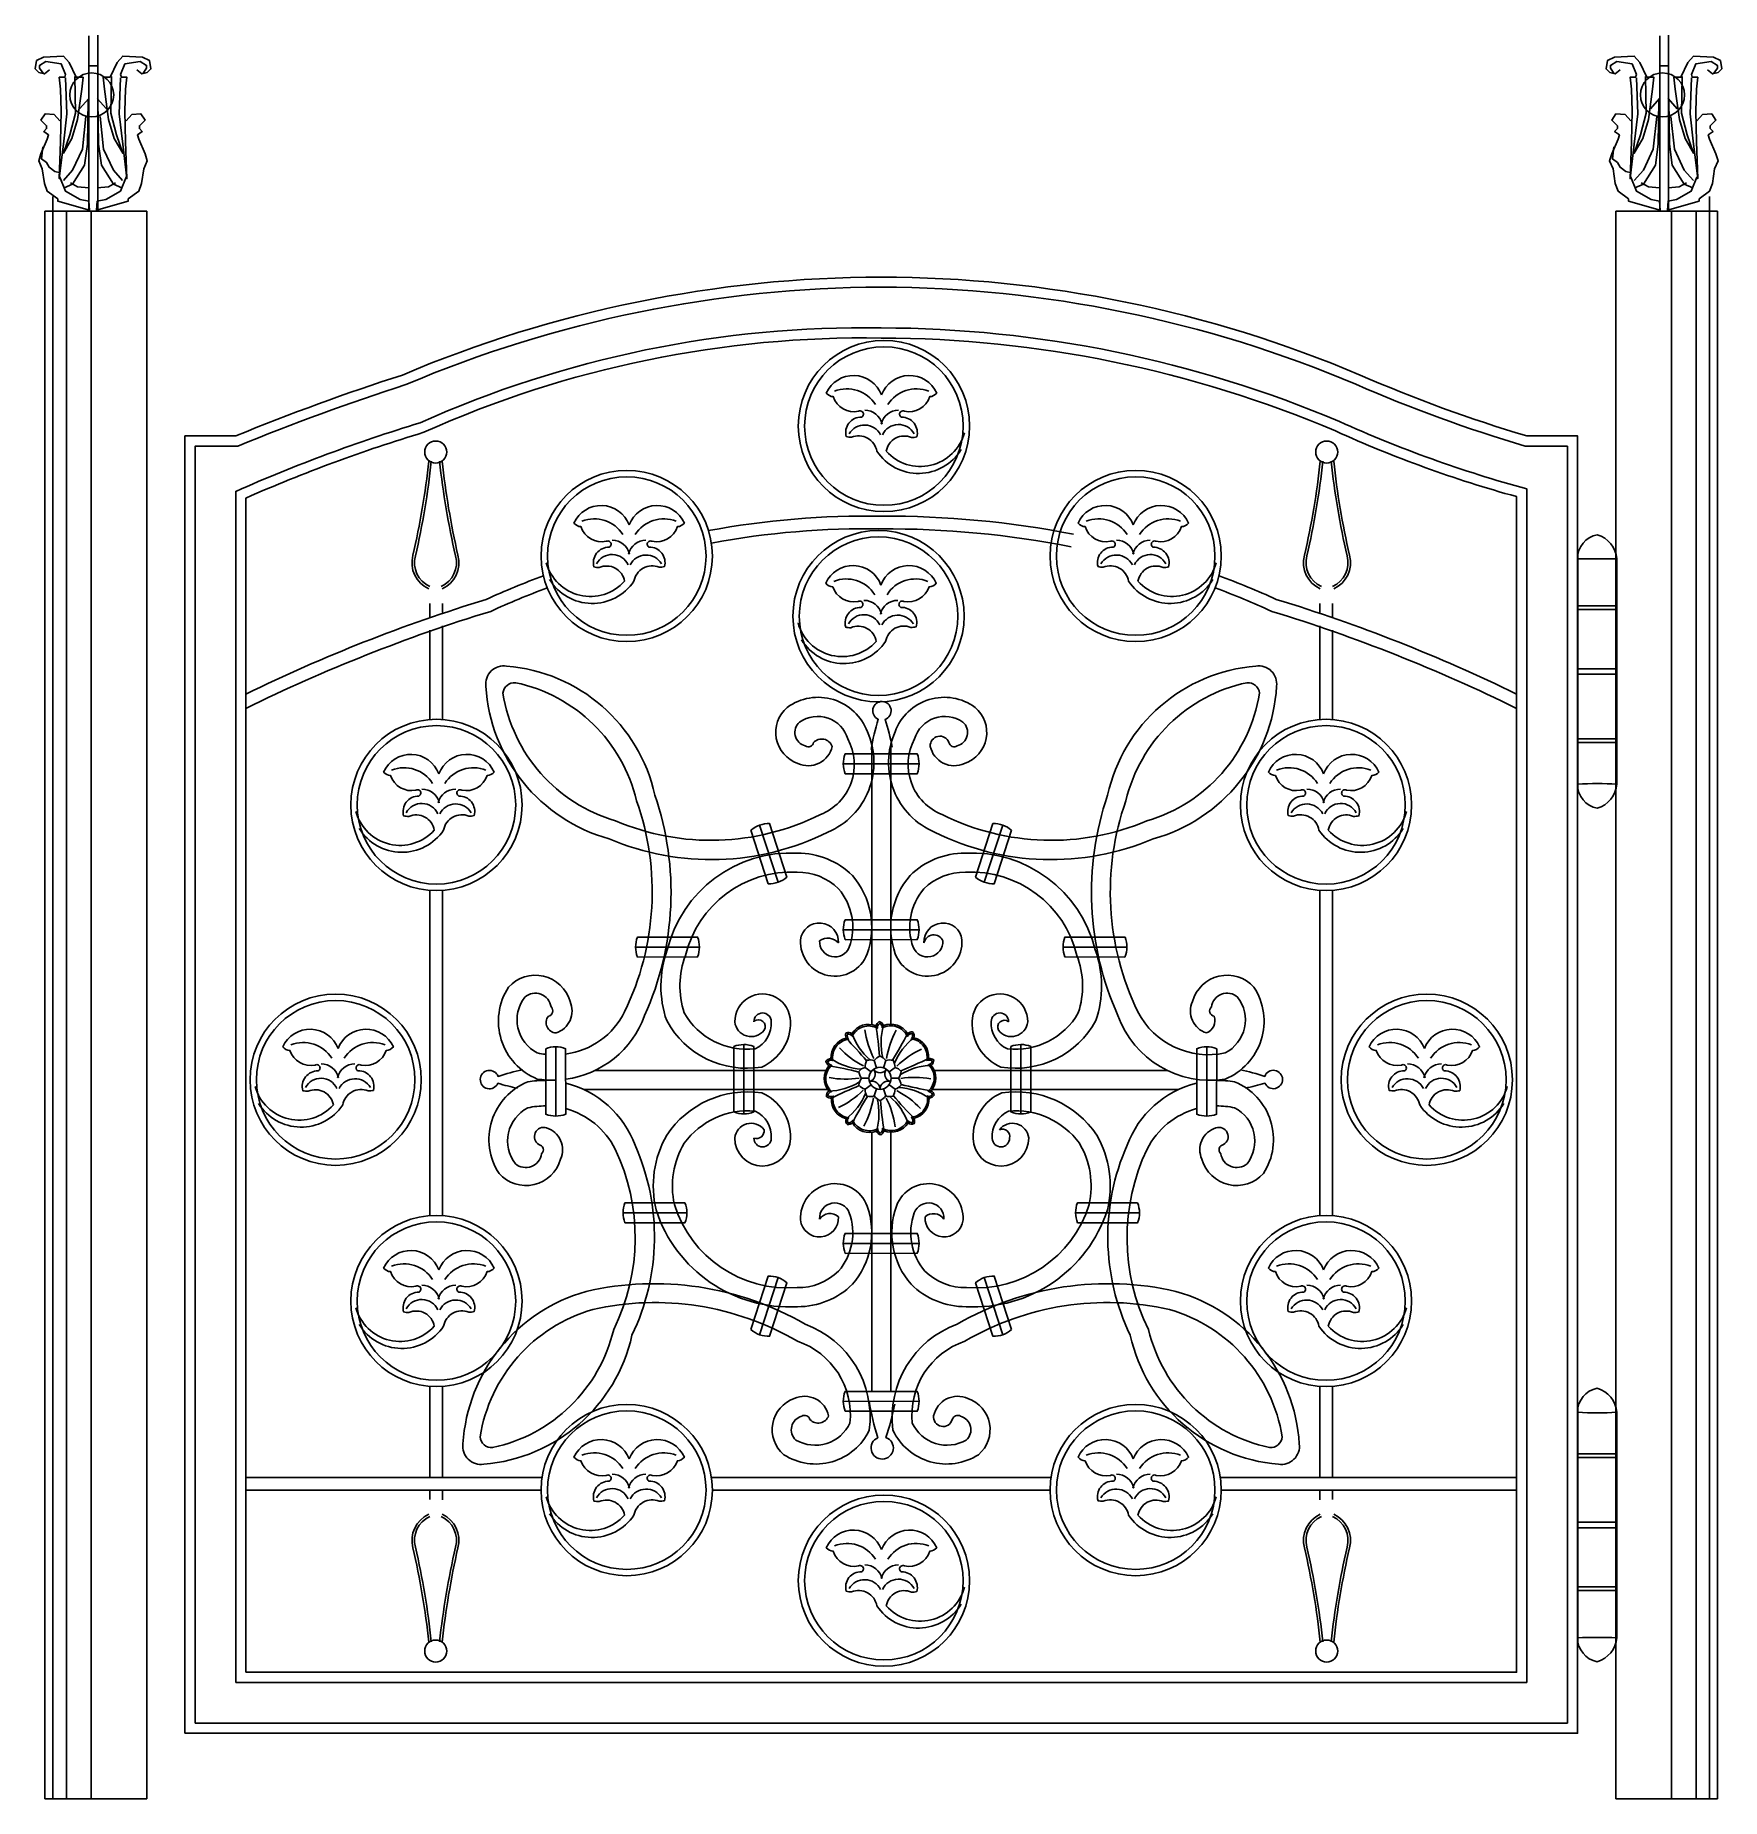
# Model space of a CAD drawing. Header units: metres. Extents: x 45424 to 48075, y 14579 to 17352.
import ezdxf

# ---------------------------------------------------------------- set-up
doc = ezdxf.new("R2010")
doc.units = ezdxf.units.M
for name, color, linetype in [('3', 3, 'Continuous'), ('4', 4, 'Continuous'), ('7', 7, 'Continuous'), ('BH', 3, 'Continuous')]:
    doc.layers.add(name, color=color, linetype=linetype)

msp = doc.modelspace()

# ---------------------------------------------------------------- hatches: boundary and pattern name
at = {"layer": '3'}
h = msp.add_hatch(dxfattribs=at)
h.set_pattern_fill('DOTS', scale=200)
h.paths.add_polyline_path([(46179.52, 15696.34, -0.05), (46198.08, 15706.22, -0.05), (46226.31, 15707.91), (46226.31, 15708.96, -0.02), (46212.99, 15710.4, -0.07), (46188.51, 15724.63, 0.03), (46151.31, 15714.45, 5.21), (46150.98, 15703.75, 0.02)])
h = msp.add_hatch(dxfattribs=at)
h.set_pattern_fill('DOTS', scale=200)
h.paths.add_polyline_path([(47327.97, 15696.34, 0.05), (47309.4, 15706.22, 0.05), (47281.18, 15707.91), (47281.18, 15708.96, 0.02), (47294.49, 15710.4, 0.07), (47318.98, 15724.63, -0.03), (47356.17, 15714.45, -5.21), (47356.51, 15703.75, -0.02)])
h = msp.add_hatch(dxfattribs=at)
h.set_pattern_fill('DOTS', scale=200)
h.paths.add_polyline_path([(47356.74, 15714.6, 0.03), (47319.29, 15724.82, -0.07), (47294.57, 15710.4, -0.02), (47281.25, 15708.96), (47281.25, 15707.91, -0.05), (47309.48, 15706.22, -0.05), (47328.01, 15696.37, 0.02), (47357.08, 15703.89, 5.21)])

# ---------------------------------------------------------------- linework, layer by layer
for p, q in [((45507.97, 17350.9), (45507.97, 17074.95)), ((45521.71, 17351.8), (45521.71, 17074.95)), ((47977.97, 17350.9), (47977.97, 17074.95)), ((47991.71, 17351.8), (47991.71, 17074.95)), ((45507.97, 17303.48), (45521.71, 17303.48)), ((47977.97, 17303.48), (47991.71, 17303.48)), ((45451.45, 14578.66), (45451.45, 17098)), ((48056.11, 14578.66), (48056.11, 17098)), ((45472.51, 14578.66), (45472.51, 17074.95)), ((45511.32, 14578.66), (45511.32, 17074.95)), ((47996.24, 14578.66), (47996.24, 17074.95)), ((48035.05, 14578.66), (48035.05, 17074.95)), ((46044.02, 16458.07), (46044.02, 16437.21)), ((46064.02, 16458.46), (46064.02, 16443.95)), ((47443.54, 16458.46), (47443.54, 16443.95)), ((47463.54, 16458.07), (47463.54, 16437.21)), ((47910.43, 16454.45), (47848.87, 16454.45)), ((47910.43, 16448.69), (47848.87, 16448.69)), ((46064.02, 16422.87), (46064.02, 16275.77)), ((47443.54, 16422.87), (47443.54, 16275.77)), ((46044.02, 16416.06), (46044.02, 16275.71)), ((47463.54, 16416.06), (47463.54, 16275.71)), ((47910.43, 16355.65), (47848.87, 16355.65)), ((47910.43, 16347.01), (47848.87, 16347.01)), ((46738.78, 16236.54), (46738.78, 15795.95)), ((46768.78, 16236.54), (46768.78, 15796.65)), ((47910.43, 16245.33), (47848.87, 16245.33)), ((47910.43, 16239.57), (47848.87, 16239.57)), ((46044.02, 16007.24), (46044.02, 15495.55)), ((46064.02, 16007.18), (46064.02, 15495.61)), ((47443.54, 16007.18), (47443.54, 15495.61)), ((47463.54, 16007.24), (47463.54, 15495.55)), ((46303.31, 15723.89), (46666.96, 15723.89)), ((46837.2, 15723.89), (47204.25, 15723.89)), ((46285.91, 15693.89), (46669.33, 15693.89)), ((46833.63, 15693.89), (47221.29, 15693.89)), ((46738.78, 15626.8), (46738.78, 15219.24)), ((46768.78, 15626.92), (46768.78, 15219.27)), ((46044.02, 15227.08), (46044.02, 15083.7)), ((46064.02, 15227.02), (46064.02, 15083.7)), ((47443.54, 15227.02), (47443.54, 15083.7)), ((47463.54, 15227.08), (47463.54, 15083.7)), ((47910.43, 15120.9), (47848.87, 15120.9)), ((47910.43, 15115.14), (47848.87, 15115.14)), ((45754.78, 15083.7), (46220.47, 15083.7)), ((45754.78, 15063.7), (46219.02, 15063.7)), ((46044.02, 15049.21), (46044.02, 15063.7)), ((46064.02, 15048.82), (46064.02, 15063.7)), ((46486.86, 15083.7), (47020.7, 15083.7)), ((46488.3, 15063.7), (47019.26, 15063.7)), ((47752.78, 15083.7), (47287.09, 15083.7)), ((47752.78, 15063.7), (47288.54, 15063.7)), ((47443.54, 15048.82), (47443.54, 15063.7)), ((47463.54, 15049.21), (47463.54, 15063.7)), ((47910.43, 15013.46), (47848.87, 15013.46)), ((47910.43, 15004.82), (47848.87, 15004.82)), ((47910.43, 14911.78), (47848.87, 14911.78)), ((47910.43, 14906.02), (47848.87, 14906.02))]:
    msp.add_line(p, q, dxfattribs=at)
for points in [[(45445.82, 17297.7), (45438.07, 17291.06), (45429.21, 17293.27), (45423.58, 17298.81), (45425.52, 17312.08), (45436.59, 17317.55), (45467.82, 17318.97), (45476.68, 17309.02), (45487.76, 17285.78), (45498.83, 17285.78), (45496.62, 17266.98), (45489.97, 17219.4), (45481.11, 17189.53), (45467.82, 17166.3), (45477.79, 17195.07), (45486.65, 17229.36), (45485.54, 17286.89)], [(45435.85, 17292.17), (45430.32, 17299.91), (45430.32, 17304.33), (45440.19, 17310.35), (45464.5, 17306.8), (45471.14, 17290.21), (45470.04, 17285.78), (45461.18, 17285.78), (45463.39, 17266.98), (45464.5, 17232.68), (45463.39, 17184), (45461.18, 17126.47), (45467.82, 17180.68), (45473.36, 17228.25), (45471.14, 17284.68)], [(45583.13, 17297.7), (45590.88, 17291.06), (45599.74, 17293.27), (45605.37, 17298.81), (45603.43, 17312.08), (45592.36, 17317.55), (45561.13, 17318.97), (45552.27, 17309.02), (45541.19, 17285.78), (45530.12, 17285.78), (45532.33, 17266.98), (45538.98, 17219.4), (45547.84, 17189.53), (45561.13, 17166.3), (45551.16, 17195.07), (45542.3, 17229.36), (45543.41, 17286.89)], [(45593.1, 17292.17), (45598.63, 17299.91), (45598.63, 17304.33), (45588.76, 17310.35), (45564.45, 17306.8), (45557.81, 17290.21), (45558.91, 17285.78), (45567.77, 17285.78), (45565.56, 17266.98), (45564.45, 17232.68), (45565.56, 17184), (45567.77, 17126.47), (45561.13, 17180.68), (45555.59, 17228.25), (45557.81, 17284.68)], [(47915.82, 17297.7), (47908.07, 17291.06), (47899.21, 17293.27), (47893.58, 17298.81), (47895.52, 17312.08), (47906.59, 17317.55), (47937.82, 17318.97), (47946.68, 17309.02), (47957.76, 17285.78), (47968.83, 17285.78), (47966.62, 17266.98), (47959.97, 17219.4), (47951.11, 17189.53), (47937.82, 17166.3), (47947.79, 17195.07), (47956.65, 17229.36), (47955.54, 17286.89)], [(47905.85, 17292.17), (47900.32, 17299.91), (47900.32, 17304.33), (47910.19, 17310.35), (47934.5, 17306.8), (47941.14, 17290.21), (47940.04, 17285.78), (47931.18, 17285.78), (47933.39, 17266.98), (47934.5, 17232.68), (47933.39, 17184), (47931.18, 17126.47), (47937.82, 17180.68), (47943.36, 17228.25), (47941.14, 17284.68)], [(48053.13, 17297.7), (48060.88, 17291.06), (48069.74, 17293.27), (48075.37, 17298.81), (48073.43, 17312.08), (48062.36, 17317.55), (48031.13, 17318.97), (48022.27, 17309.02), (48011.19, 17285.78), (48000.12, 17285.78), (48002.33, 17266.98), (48008.98, 17219.4), (48017.84, 17189.53), (48031.13, 17166.3), (48021.16, 17195.07), (48012.3, 17229.36), (48013.41, 17286.89)], [(48063.1, 17292.17), (48068.63, 17299.91), (48068.63, 17304.33), (48058.76, 17310.35), (48034.45, 17306.8), (48027.81, 17290.21), (48028.91, 17285.78), (48037.77, 17285.78), (48035.56, 17266.98), (48034.45, 17232.68), (48035.56, 17184), (48037.77, 17126.47), (48031.13, 17180.68), (48025.59, 17228.25), (48027.81, 17284.68)], [(45506.58, 17249.27), (45505.48, 17180.68), (45501.05, 17147.49), (45482.22, 17117.62), (45468.93, 17112.09)], [(45507.69, 17252.59), (45493.29, 17236)], [(45520.98, 17252.59), (45535.38, 17236)], [(45522.09, 17249.27), (45523.19, 17180.68), (45527.62, 17147.49), (45546.45, 17117.62), (45559.74, 17112.09)], [(47976.58, 17249.27), (47975.48, 17180.68), (47971.05, 17147.49), (47952.22, 17117.62), (47938.93, 17112.09)], [(47977.69, 17252.59), (47963.29, 17236)], [(47990.98, 17252.59), (48005.38, 17236)], [(47992.09, 17249.27), (47993.19, 17180.68), (47997.62, 17147.49), (48016.45, 17117.62), (48029.74, 17112.09)], [(45462.29, 17217.19), (45453.43, 17227.15), (45439.03, 17228.25), (45432.38, 17218.3), (45441.24, 17209.45), (45441.24, 17205.02), (45436.81, 17200.6), (45444.57, 17195.07), (45442.35, 17188.43), (45432.38, 17165.2), (45429.06, 17154.13), (45434.6, 17141.96), (45437.92, 17118.73), (45442.35, 17106.56), (45458.96, 17094.39), (45458.96, 17091.07), (45508.8, 17076.69), (45507.69, 17091.07), (45494.4, 17093.28), (45471.14, 17106.56), (45462.29, 17128.69)], [(45503.26, 17223.83), (45497.72, 17172.94), (45482.22, 17139.75), (45467.82, 17123.16)], [(45566.38, 17217.19), (45575.24, 17227.15), (45589.64, 17228.25), (45596.29, 17218.3), (45587.43, 17209.45), (45587.43, 17205.02), (45591.86, 17200.6), (45584.1, 17195.07), (45586.32, 17188.43), (45596.29, 17165.2), (45599.61, 17154.13), (45594.07, 17141.96), (45590.75, 17118.73), (45586.32, 17106.56), (45569.71, 17094.39), (45569.71, 17091.07), (45519.87, 17076.69), (45520.98, 17091.07), (45534.27, 17093.28), (45557.52, 17106.56), (45566.38, 17128.69)], [(45525.41, 17223.83), (45530.95, 17172.94), (45546.45, 17139.75), (45560.85, 17123.16)], [(47932.29, 17217.19), (47923.43, 17227.15), (47909.03, 17228.25), (47902.38, 17218.3), (47911.24, 17209.45), (47911.24, 17205.02), (47906.81, 17200.6), (47914.57, 17195.07), (47912.35, 17188.43), (47902.38, 17165.2), (47899.06, 17154.13), (47904.6, 17141.96), (47907.92, 17118.73), (47912.35, 17106.56), (47928.96, 17094.39), (47928.96, 17091.07), (47978.8, 17076.69), (47977.69, 17091.07), (47964.4, 17093.28), (47941.14, 17106.56), (47932.29, 17128.69)], [(47973.26, 17223.83), (47967.72, 17172.94), (47952.22, 17139.75), (47937.82, 17123.16)], [(48036.38, 17217.19), (48045.24, 17227.15), (48059.64, 17228.25), (48066.29, 17218.3), (48057.43, 17209.45), (48057.43, 17205.02), (48061.86, 17200.6), (48054.1, 17195.07), (48056.32, 17188.43), (48066.29, 17165.2), (48069.61, 17154.13), (48064.07, 17141.96), (48060.75, 17118.73), (48056.32, 17106.56), (48039.71, 17094.39), (48039.71, 17091.07), (47989.87, 17076.69), (47990.98, 17091.07), (48004.27, 17093.28), (48027.52, 17106.56), (48036.38, 17128.69)], [(47995.41, 17223.83), (48000.95, 17172.94), (48016.45, 17139.75), (48030.85, 17123.16)], [(45435.71, 17176.26), (45433.49, 17157.45), (45441.24, 17151.92), (45445.67, 17144.18), (45454.53, 17137.54), (45463.39, 17135.32)], [(47905.71, 17176.26), (47903.49, 17157.45), (47911.24, 17151.92), (47915.67, 17144.18), (47924.53, 17137.54), (47933.39, 17135.32)], [(45478.9, 17119.84), (45489.97, 17113.2), (45507.69, 17112.09)], [(45549.77, 17119.84), (45538.7, 17113.2), (45520.98, 17112.09)], [(47948.9, 17119.84), (47959.97, 17113.2), (47977.69, 17112.09)], [(48019.77, 17119.84), (48008.7, 17113.2), (47990.98, 17112.09)]]:
    msp.add_lwpolyline(points, dxfattribs=at)
for points in [[(45674.78, 14697.64), (45674.78, 16705.64), (45742.03, 16705.64, -0.02), (46006.46, 16802.51, -0.1), (46753.78, 16955.64, -0.1), (47500.24, 16802.89, 0.03), (47766.51, 16705.64), (47832.78, 16705.64), (47832.78, 14697.64)], [(45738.78, 14761.64), (45738.78, 16634.56, -0.03), (46028.83, 16742.44, -0.11), (46753.78, 16891.64, -0.1), (47474.46, 16744.31, 0.04), (47768.78, 16638.46), (47768.78, 14761.64)], [(46833.69, 15739.03, 0.24), (46825.35, 15739.67, 0.43), (46801.27, 15773.63, 0.34), (46801.94, 15781.9, 0.24), (46794.82, 15777.51, 0.43), (46755.38, 15790.83, 0.34), (46751.06, 15797.92, 0.24), (46747.88, 15790.18, 0.43), (46708.14, 15777.78, 0.34), (46700.48, 15780.98, 0.24), (46702.46, 15772.84, 0.43), (46677.6, 15739.45, 0.34), (46669.52, 15737.53, 0.24), (46675.9, 15732.11, 0.43), (46675.42, 15690.49, 0.34), (46670.01, 15684.19, 0.24), (46678.35, 15683.56, 0.43), (46702.43, 15649.6, 0.34), (46701.75, 15641.32, 0.24), (46708.88, 15645.71, 0.43), (46748.32, 15632.39, 0.34), (46752.64, 15625.3, 0.24), (46755.82, 15633.04, 0.43), (46795.56, 15645.45, 0.34), (46803.22, 15642.25, 0.24), (46801.24, 15650.38, 0.43), (46826.1, 15683.77, 0.34), (46834.18, 15685.69, 0.24), (46827.8, 15691.11, 0.43), (46828.28, 15732.73, 0.34)]]:
    msp.add_lwpolyline(points, format="xyb", close=True, dxfattribs=at)
for points in [[(46746.83, 16697.63, 0.48), (46707.08, 16719.67, -0.07), (46698.76, 16720.6, -0.51), (46722.79, 16751.19, 1.05), (46718.17, 16760.43, -0.38), (46678.42, 16783.51, -0.21), (46667.33, 16789.06, -0.67), (46754.22, 16786.28)], [(46761.62, 16697.63, -0.49), (46801.37, 16719.19, 0.07), (46809.69, 16720.12, 0.5), (46785.65, 16751.19, -1.05), (46790.27, 16760.43, 0.38), (46830.02, 16783.51, 0.21), (46841.12, 16789.06, 0.67), (46754.22, 16786.28)], [(46042.35, 16481.27, -0.37), (46017.48, 16534.01, 0.03), (46042.35, 16682.3, 0.11)], [(46043.99, 16484.92, -0.37), (46021.35, 16533.02, 0.03), (46046.33, 16681.92, 0.03)], [(46061.74, 16484.92, 0.37), (46084.38, 16533.02, -0.03), (46059.4, 16681.92, -0.03)], [(46063.38, 16481.27, 0.37), (46088.25, 16534.01, -0.03), (46063.38, 16682.3, -0.11)], [(47444.18, 16481.27, -0.37), (47419.31, 16534.01, 0.03), (47444.18, 16682.3, 0.11)], [(47445.82, 16484.92, -0.37), (47423.18, 16533.02, 0.03), (47448.16, 16681.92, 0.03)], [(47463.57, 16484.92, 0.37), (47486.21, 16533.02, -0.03), (47461.23, 16681.92, -0.03)], [(47465.21, 16481.27, 0.37), (47490.08, 16534.01, -0.03), (47465.21, 16682.3, -0.11)], [(46350.05, 16493.19, 0.49), (46310.3, 16514.76, -0.07), (46301.98, 16515.68, -0.5), (46326.02, 16546.75, 1.05), (46321.4, 16555.99, -0.38), (46281.65, 16579.08, -0.21), (46270.55, 16584.62, -0.67), (46357.45, 16581.85)], [(46364.84, 16493.19, -0.48), (46404.59, 16515.23, 0.07), (46412.91, 16516.16, 0.51), (46388.88, 16546.75, -1.05), (46393.5, 16555.99, 0.38), (46433.25, 16579.08, 0.21), (46444.34, 16584.62, 0.67), (46357.45, 16581.85)], [(47142.71, 16493.19, 0.48), (47102.97, 16515.23, -0.07), (47094.65, 16516.16, -0.51), (47118.68, 16546.75, 1.05), (47114.06, 16555.99, -0.38), (47074.31, 16579.08, -0.21), (47063.22, 16584.62, -0.67), (47150.11, 16581.85)], [(47157.51, 16493.19, -0.49), (47197.26, 16514.76, 0.07), (47205.57, 16515.68, 0.5), (47181.54, 16546.75, -1.05), (47186.16, 16555.99, 0.38), (47225.91, 16579.08, 0.21), (47237, 16584.62, 0.67), (47150.11, 16581.85)], [(47056.22, 16567.04, 0.05), (46753.78, 16595.63, 0.05), (46482.22, 16572.87, 0.05)], [(47052.59, 16547.37, 0.05), (46753.78, 16575.63, 0.05), (46486.73, 16553.36, 0.05)], [(46222.65, 16501.81, 0.02), (46132.62, 16464.65, 0.04), (45754.78, 16315.66)], [(46745.94, 16398.63, 0.49), (46706.19, 16420.2, -0.07), (46697.87, 16421.12, -0.5), (46721.91, 16452.19, 1.05), (46717.28, 16461.43, -0.38), (46677.53, 16484.52, -0.21), (46666.44, 16490.06, -0.67), (46753.34, 16487.29)], [(46760.73, 16398.63, -0.48), (46800.48, 16420.67, 0.07), (46808.8, 16421.6, 0.51), (46784.77, 16452.19, -1.05), (46789.39, 16461.43, 0.38), (46829.14, 16484.52, 0.21), (46840.23, 16490.06, 0.67), (46753.34, 16487.29)], [(47284.91, 16501.81, -0.02), (47374.94, 16464.65, -0.04), (47752.78, 16315.66)], [(46228.7, 16482.72, 0.02), (46139.66, 16445.88, 0.04), (45754.78, 16293.34)], [(47278.85, 16482.72, -0.02), (47367.9, 16445.88, -0.04), (47752.78, 16293.34)], [(46676.68, 16233.56, -0.48), (46622.74, 16206.61, -0.58), (46606.07, 16294.85, -0.5), (46731.92, 16256.41, -0.42), (46669.97, 16098.76, -0.22), (46326.09, 16088.12, -0.32), (46132.09, 16328.01, -0.5), (46164.73, 16359.83, -0.33), (46397.87, 16156.79, -0.19), (46381.71, 15810.35, -0.28), (46257.59, 15710.11, -0.28)], [(46830.88, 16233.56, 0.48), (46884.82, 16206.61, 0.58), (46901.49, 16294.85, 0.5), (46775.63, 16256.41, 0.42), (46837.58, 16098.76, 0.22), (47181.46, 16088.12, 0.32), (47375.46, 16328.01, 0.5), (47342.83, 16359.83, 0.33), (47109.69, 16156.79, 0.19), (47125.85, 15810.35, 0.36), (47294.57, 15710.4, 0.47), (47339.87, 15854.9, 0.59), (47243.14, 15832.35, 0.45), (47265.14, 15782.91)], [(46257.55, 15749.69, 0.25), (46350.32, 15816.23, 0.2), (46369.11, 16148.04, 0.29), (46178.77, 16333.71, 0.41), (46158.93, 16317.02, 0.29), (46336.11, 16116.46, 0.22), (46658.05, 16126.34, 0.45), (46701.3, 16245.21, 0.51), (46625.34, 16271.85, 0.6), (46634.4, 16234.39, 0.53), (46647.31, 16239.66)], [(47277.24, 15809.26, -0.63), (47272.95, 15823.8, -0.59), (47314.15, 15839.41, -0.47), (47294.57, 15751.55, -0.34), (47157.24, 15816.23, -0.2), (47138.45, 16148.04, -0.29), (47328.79, 16333.71, -0.41), (47348.63, 16317.02, -0.29), (47171.45, 16116.46, -0.22), (46849.51, 16126.34, -0.45), (46806.26, 16245.21, -0.51), (46882.22, 16271.85, -0.6), (46873.16, 16234.39, -0.53), (46860.25, 16239.66)], [(46771.21, 16232.56, 0.03), (46759.78, 16275.97, 5.21), (46749.08, 16276.31, 0.03), (46737.77, 16228.62)], [(46050.81, 16101.81, 0.49), (46011.06, 16123.38, -0.07), (46002.74, 16124.3, -0.5), (46026.77, 16155.37, 1.05), (46022.15, 16164.61, -0.38), (45982.4, 16187.7, -0.21), (45971.31, 16193.24, -0.67), (46058.2, 16190.47)], [(46065.6, 16101.81, -0.48), (46105.35, 16123.85, 0.07), (46113.67, 16124.78, 0.51), (46089.63, 16155.37, -1.05), (46094.25, 16164.61, 0.38), (46134, 16187.7, 0.21), (46145.1, 16193.24, 0.67), (46058.2, 16190.47)], [(47441.96, 16101.81, 0.48), (47402.21, 16123.85, -0.07), (47393.89, 16124.78, -0.51), (47417.93, 16155.37, 1.05), (47413.3, 16164.61, -0.38), (47373.56, 16187.7, -0.21), (47362.46, 16193.24, -0.67), (47449.36, 16190.47)], [(47456.75, 16101.81, -0.49), (47496.5, 16123.38, 0.07), (47504.82, 16124.3, 0.5), (47480.79, 16155.37, -1.05), (47485.41, 16164.61, 0.38), (47525.16, 16187.7, 0.21), (47536.25, 16193.24, 0.67), (47449.36, 16190.47)], [(46686.56, 15924.4, 0.97), (46626.85, 15929.27, 0.86), (46731.65, 15907.36, 0.27), (46708.49, 16030.31, 0.2), (46621.98, 16065.62, 0.36), (46417.25, 15913.45, 0.17), (46416.4, 15802.21, 0.32), (46565.98, 15729.33, 0.31), (46610.88, 15801.1, 1), (46523.52, 15800.29, 0.68), (46569.59, 15787.24)], [(46821, 15924.4, -0.97), (46880.71, 15929.27, -0.86), (46775.91, 15907.36, -0.27), (46799.06, 16030.31, -0.2), (46885.58, 16065.62, -0.36), (47090.3, 15913.45, -0.17), (47091.16, 15802.21, -0.32), (46941.58, 15729.33, -0.31), (46896.68, 15801.1, -1), (46984.03, 15800.29, -0.68), (46937.97, 15787.24)], [(46656.81, 15927.75, 0.85), (46703.51, 15917.78, 0.27), (46686.62, 16009.75, 0.2), (46621.38, 16035.61, 0.36), (46446.01, 15904.75, 0.17), (46443.91, 15814.61, 0.3), (46555.36, 15757.88, 0.31), (46580.88, 15800.99, 0.99), (46553.52, 15800.56, 0.99)], [(46850.75, 15927.75, -0.85), (46804.04, 15917.78, -0.27), (46820.94, 16009.75, -0.2), (46886.17, 16035.61, -0.36), (47061.55, 15904.75, -0.17), (47063.65, 15814.61, -0.3), (46952.19, 15757.88, -0.31), (46926.68, 15800.99, -0.99), (46954.04, 15800.56, -0.99)], [(46241.95, 15708.74, -0.05), (46212.99, 15710.4, -0.47), (46167.69, 15854.9, -0.59), (46264.42, 15832.35, -0.45), (46242.42, 15782.91)], [(46230.32, 15809.26, 0.63), (46234.61, 15823.8, 0.59), (46193.41, 15839.41, 0.47), (46212.99, 15751.55, 0.03), (46226.26, 15749.29, 0.03)], [(45892.31, 15669.63, 0.49), (45852.56, 15691.19, -0.07), (45844.24, 15692.11, -0.5), (45868.27, 15723.19, 1.05), (45863.65, 15732.42, -0.38), (45823.9, 15755.51, -0.21), (45812.81, 15761.05, -0.67), (45899.7, 15758.28)], [(45907.1, 15669.63, -0.48), (45946.85, 15691.67, 0.07), (45955.17, 15692.59, 0.51), (45931.13, 15723.19, -1.05), (45935.76, 15732.42, 0.38), (45975.51, 15755.51, 0.21), (45986.6, 15761.05, 0.67), (45899.7, 15758.28)], [(47600.46, 15669.63, 0.48), (47560.71, 15691.67, -0.07), (47552.39, 15692.59, -0.51), (47576.42, 15723.19, 1.05), (47571.8, 15732.42, -0.38), (47532.05, 15755.51, -0.21), (47520.96, 15761.05, -0.67), (47607.85, 15758.28)], [(47615.25, 15669.63, -0.49), (47655, 15691.19, 0.07), (47663.32, 15692.11, 0.5), (47639.28, 15723.19, -1.05), (47643.91, 15732.42, 0.38), (47683.66, 15755.51, 0.21), (47694.75, 15761.05, 0.67), (47607.85, 15758.28)], [(46189.55, 15724.85, 0.03), (46151.31, 15714.45, 5.21), (46150.98, 15703.75, 0.02), (46181.65, 15695.87)], [(46737.69, 15721.9), (46728.25, 15728.76, 0.13), (46718.56, 15722.43, 0.13), (46722.68, 15711.61), (46734.35, 15711.61)], [(46746.44, 15728.26), (46742.84, 15739.36, 0.13), (46731.27, 15739.93, 0.13), (46728.25, 15728.76), (46737.69, 15721.9)], [(46757.26, 15728.26), (46760.86, 15739.36, 0.13), (46751.85, 15746.62, 0.13), (46742.84, 15739.36), (46746.44, 15728.26)], [(46766.01, 15721.9), (46775.45, 15728.76, 0.13), (46772.43, 15739.93, 0.13), (46760.86, 15739.36), (46757.26, 15728.26)], [(46769.35, 15711.61), (46781.02, 15711.61, 0.13), (46785.14, 15722.43, 0.13), (46775.45, 15728.76), (46766.01, 15721.9)], [(47318.51, 15724.99, -0.03), (47356.74, 15714.6, -5.21), (47357.08, 15703.89, -0.02), (47326.4, 15696.01)], [(46671.06, 15180.97, 0.48), (46617.11, 15207.92, 0.58), (46600.44, 15119.69, 0.45), (46735.02, 15158.13, 0.35), (46633.95, 15325.05, 0.19), (46290.07, 15376.45, 0.32), (46096.07, 15136.56, 0.5), (46128.7, 15104.75, 0.33), (46361.84, 15307.78, 0.22), (46366.8, 15606.27, 0.25), (46257.6, 15703.69, 0.25)], [(46226.31, 15707.91, 0.05), (46198.08, 15706.22, 0.47), (46152.78, 15561.72, 0.59), (46249.51, 15584.27, 0.45), (46227.51, 15633.71)], [(46734.35, 15711.61), (46722.68, 15711.61, 0.13), (46718.56, 15700.79, 0.13), (46728.25, 15694.46), (46737.69, 15701.32)], [(46737.69, 15701.32), (46728.25, 15694.46, 0.13), (46731.27, 15683.29, 0.13), (46742.84, 15683.87), (46746.44, 15694.96)], [(46757.26, 15694.96), (46760.86, 15683.87, 0.13), (46772.43, 15683.29, 0.13), (46775.45, 15694.46), (46766.01, 15701.32)], [(46766.01, 15701.32), (46775.45, 15694.46, 0.13), (46785.14, 15700.79, 0.13), (46781.02, 15711.61), (46769.35, 15711.61)], [(46836.15, 15180.97, -0.48), (46890.09, 15207.92, -0.58), (46906.76, 15119.69, -0.45), (46772.18, 15158.13, -0.35), (46873.26, 15325.05, -0.19), (47217.14, 15376.45, -0.32), (47411.14, 15136.56, -0.5), (47378.5, 15104.75, -0.33), (47145.36, 15307.78, -0.22), (47140.4, 15606.27, -0.25), (47249.6, 15703.69, -0.25)], [(47281.18, 15707.91, -0.05), (47309.4, 15706.22, -0.47), (47354.71, 15561.72, -0.59), (47257.98, 15584.27, -0.45), (47279.98, 15633.71)], [(46686.56, 15493.62, -0.97), (46626.85, 15488.75, -0.86), (46731.65, 15510.66, -0.27), (46708.49, 15387.71, -0.2), (46621.98, 15352.41, -0.34), (46399.72, 15504.58, -0.19), (46416.4, 15621.92, -0.29), (46565.98, 15688.69, -0.31), (46610.88, 15616.92, -1), (46523.52, 15617.74, -0.68), (46569.59, 15630.78)], [(46746.44, 15694.96), (46742.84, 15683.87, 0.13), (46751.85, 15676.6, 0.13), (46760.86, 15683.87), (46757.26, 15694.96)], [(46822.65, 15493.62, 0.97), (46882.36, 15488.75, 0.86), (46777.56, 15510.66, 0.27), (46800.71, 15387.71, 0.2), (46887.23, 15352.41, 0.34), (47109.48, 15504.58, 0.19), (47092.81, 15621.92, 0.29), (46943.23, 15688.69, 0.31), (46898.33, 15616.92, 1), (46985.68, 15617.74, 0.68), (46939.62, 15630.78)], [(46257.65, 15663.85, -0.21), (46335.41, 15600.39, -0.23), (46333.08, 15316.53, -0.29), (46142.74, 15130.86, -0.41), (46122.9, 15147.55, -0.29), (46300.08, 15348.11, -0.19), (46622.02, 15298.06, -0.35), (46704.62, 15169.32, -0.44), (46619.71, 15142.69, -0.6), (46628.77, 15180.15, -0.53), (46641.68, 15174.88)], [(46215.41, 15607.36, -0.63), (46219.7, 15592.82, -0.59), (46178.5, 15577.21, -0.47), (46198.08, 15665.07, -0.06), (46226.36, 15668.14, -0.06)], [(46656.81, 15490.28, -0.85), (46703.51, 15500.24, -0.27), (46686.62, 15408.28, -0.2), (46621.38, 15382.42, -0.35), (46428.48, 15513.27, -0.19), (46443.91, 15609.52, -0.26), (46555.36, 15660.15, -0.31), (46580.88, 15617.03, -0.99), (46553.52, 15617.46, -0.99)], [(46852.4, 15490.28, 0.85), (46805.69, 15500.24, 0.27), (46822.59, 15408.28, 0.2), (46887.82, 15382.42, 0.35), (47080.73, 15513.27, 0.19), (47065.3, 15609.52, 0.26), (46953.84, 15660.15, 0.31), (46928.33, 15617.03, 0.99), (46955.69, 15617.46, 0.99)], [(47249.55, 15663.85, 0.21), (47171.79, 15600.39, 0.23), (47174.12, 15316.53, 0.29), (47364.46, 15130.86, 0.41), (47384.3, 15147.55, 0.29), (47207.13, 15348.11, 0.19), (46885.18, 15298.06, 0.35), (46802.58, 15169.32, 0.44), (46887.49, 15142.69, 0.6), (46878.43, 15180.15, 0.53), (46865.52, 15174.88)], [(47292.07, 15607.36, 0.63), (47287.79, 15592.82, 0.59), (47328.98, 15577.21, 0.47), (47309.4, 15665.07, 0.06), (47281.13, 15668.14, 0.06)], [(46050.81, 15321.65, 0.49), (46011.06, 15343.21, -0.07), (46002.74, 15344.14, -0.5), (46026.77, 15375.21, 1.05), (46022.15, 15384.45, -0.38), (45982.4, 15407.53, -0.21), (45971.31, 15413.08, -0.67), (46058.2, 15410.31)], [(46065.6, 15321.65, -0.48), (46105.35, 15343.69, 0.07), (46113.67, 15344.62, 0.51), (46089.63, 15375.21, -1.05), (46094.25, 15384.45, 0.38), (46134, 15407.53, 0.21), (46145.1, 15413.08, 0.67), (46058.2, 15410.31)], [(47441.96, 15321.65, 0.48), (47402.21, 15343.69, -0.07), (47393.89, 15344.62, -0.51), (47417.93, 15375.21, 1.05), (47413.3, 15384.45, -0.38), (47373.56, 15407.53, -0.21), (47362.46, 15413.08, -0.67), (47449.36, 15410.31)], [(47456.75, 15321.65, -0.49), (47496.5, 15343.21, 0.07), (47504.82, 15344.14, 0.5), (47480.79, 15375.21, -1.05), (47485.41, 15384.45, 0.38), (47525.16, 15407.53, 0.21), (47536.25, 15413.08, 0.67), (47449.36, 15410.31)], [(46775.08, 15199.24, -0.03), (46761.26, 15146.71, -5.21), (46748.3, 15146.3, -0.03), (46734.62, 15204)], [(46350.05, 15024.36, 0.49), (46310.3, 15045.92, -0.07), (46301.98, 15046.85, -0.5), (46326.02, 15077.92, 1.05), (46321.4, 15087.16, -0.38), (46281.65, 15110.24, -0.21), (46270.55, 15115.78, -0.67), (46357.45, 15113.01)], [(46364.84, 15024.36, -0.48), (46404.59, 15046.4, 0.07), (46412.91, 15047.32, 0.51), (46388.88, 15077.92, -1.05), (46393.5, 15087.16, 0.38), (46433.25, 15110.24, 0.21), (46444.34, 15115.78, 0.67), (46357.45, 15113.01)], [(47142.71, 15024.36, 0.48), (47102.97, 15046.4, -0.07), (47094.65, 15047.32, -0.51), (47118.68, 15077.92, 1.05), (47114.06, 15087.16, -0.38), (47074.31, 15110.24, -0.21), (47063.22, 15115.78, -0.67), (47150.11, 15113.01)], [(47157.51, 15024.36, -0.49), (47197.26, 15045.92, 0.07), (47205.57, 15046.85, 0.5), (47181.54, 15077.92, -1.05), (47186.16, 15087.16, 0.38), (47225.91, 15110.24, 0.21), (47237, 15115.78, 0.67), (47150.11, 15113.01)], [(46042.35, 15026.02, 0.37), (46017.48, 14973.27, -0.03), (46042.35, 14824.98, -0.11)], [(46043.99, 15022.37, 0.37), (46021.35, 14974.27, -0.03), (46046.33, 14825.37, -0.03)], [(46061.74, 15022.37, -0.37), (46084.38, 14974.27, 0.03), (46059.4, 14825.37, 0.03)], [(46063.38, 15026.02, -0.37), (46088.25, 14973.27, 0.03), (46063.38, 14824.98, 0.11)], [(47444.18, 15026.02, 0.37), (47419.31, 14973.27, -0.03), (47444.18, 14824.98, -0.11)], [(47445.82, 15022.37, 0.37), (47423.18, 14974.27, -0.03), (47448.16, 14825.37, -0.03)], [(47463.57, 15022.37, -0.37), (47486.21, 14974.27, 0.03), (47461.23, 14825.37, 0.03)], [(47465.21, 15026.02, -0.37), (47490.08, 14973.27, 0.03), (47465.21, 14824.98, 0.11)], [(46746.83, 14881.91, 0.48), (46707.08, 14903.95, -0.07), (46698.76, 14904.88, -0.51), (46722.79, 14935.47, 1.05), (46718.17, 14944.71, -0.38), (46678.42, 14967.8, -0.21), (46667.33, 14973.34, -0.67), (46754.22, 14970.57)], [(46761.62, 14881.91, -0.49), (46801.37, 14903.47, 0.07), (46809.69, 14904.4, 0.5), (46785.65, 14935.47, -1.05), (46790.27, 14944.71, 0.38), (46830.02, 14967.8, 0.21), (46841.12, 14973.34, 0.67), (46754.22, 14970.57)]]:
    msp.add_lwpolyline(points, format="xyb", dxfattribs=at)
for centre, radius in [((45512.29, 17257.96), 34.62), ((47982.29, 17257.96), 34.62), ((46758.01, 16737.29), 134.64), ((46758.01, 16737.29), 124.64), ((46053.32, 16696.41), 17.32), ((47454.23, 16696.41), 17.32), ((46353.66, 16532.86), 134.64), ((47153.9, 16532.86), 134.64), ((46353.66, 16532.86), 124.64), ((47153.9, 16532.86), 124.64), ((46749.55, 16438.3), 134.64), ((46749.55, 16438.3), 124.64), ((46054.41, 16141.48), 134.64), ((46054.41, 16141.48), 124.64), ((47453.14, 16141.48), 134.64), ((47453.14, 16141.48), 124.64), ((45895.92, 15709.29), 134.64), ((47611.64, 15709.29), 134.64), ((45895.92, 15709.29), 124.64), ((47611.64, 15709.29), 124.64), ((46054.41, 15361.31), 134.64), ((46054.41, 15361.31), 124.64), ((47453.14, 15361.31), 134.64), ((47453.14, 15361.31), 124.64), ((46353.66, 15064.02), 134.64), ((47153.9, 15064.02), 134.64), ((46353.66, 15064.02), 124.64), ((47153.9, 15064.02), 124.64), ((46758.01, 14921.58), 134.64), ((46758.01, 14921.58), 124.64), ((46053.32, 14810.88), 17.32), ((47454.23, 14810.88), 17.32)]:
    msp.add_circle(centre, radius, dxfattribs=at)
for centre, radius, start, end in [((46699.99, 16743.05), 52.76, 32.05, 111.97), ((46808.76, 16743.05), 52.76, 68.03, 147.95), ((46727.79, 16734.07), 28.12, 13.14, 90.01), ((46780.96, 16734.07), 28.12, 89.99, 166.86), ((46727.62, 16710.56), 28.29, 27.27, 149.24), ((46781.08, 16712.06), 27.59, 28.03, 155.46), ((46815.19, 16745.62), 71.92, 221.85, 344.87), ((46812.28, 16741.61), 78.85, 213.9, 328.31), ((46302.91, 16538.61), 52.76, 32.05, 111.97), ((46411.68, 16538.61), 52.76, 68.03, 147.95), ((47095.88, 16538.61), 52.76, 32.05, 111.97), ((47204.65, 16538.61), 52.76, 68.03, 147.95), ((46330.71, 16529.64), 28.12, 13.14, 90.01), ((46383.88, 16529.64), 28.12, 89.99, 166.86), ((47123.68, 16529.64), 28.12, 13.14, 90.01), ((47176.84, 16529.64), 28.12, 89.99, 166.86), ((46330.59, 16507.62), 27.59, 24.54, 151.97), ((46384.05, 16506.12), 28.29, 30.76, 152.73), ((47123.51, 16506.12), 28.29, 27.27, 149.24), ((47176.97, 16507.62), 27.59, 28.03, 155.46), ((46296.48, 16541.18), 71.92, 195.13, 318.15), ((47211.08, 16541.18), 71.92, 221.85, 344.87), ((46299.39, 16537.17), 78.85, 211.69, 326.1), ((46698.8, 16444.05), 52.76, 32.05, 111.97), ((46807.57, 16444.05), 52.76, 68.03, 147.95), ((47208.16, 16537.17), 78.85, 213.9, 328.31), ((46726.6, 16435.08), 28.12, 13.14, 90.01), ((46779.77, 16435.08), 28.12, 89.99, 166.86), ((46692.37, 16446.62), 71.92, 195.13, 318.15), ((46726.48, 16413.07), 27.59, 24.54, 151.97), ((46779.94, 16411.56), 28.29, 30.76, 152.73), ((46695.28, 16442.61), 78.85, 211.69, 326.1), ((46003.67, 16147.23), 52.76, 32.05, 111.97), ((46112.43, 16147.23), 52.76, 68.03, 147.95), ((47395.13, 16147.23), 52.76, 32.05, 111.97), ((47503.89, 16147.23), 52.76, 68.03, 147.95), ((46031.34, 16116.25), 27.59, 24.54, 151.97), ((46031.47, 16138.26), 28.12, 13.14, 90.01), ((46084.63, 16138.26), 28.12, 89.99, 166.86), ((46084.8, 16114.74), 28.29, 30.76, 152.73), ((47422.76, 16114.74), 28.29, 27.27, 149.24), ((47422.93, 16138.26), 28.12, 13.14, 90.01), ((47476.09, 16138.26), 28.12, 89.99, 166.86), ((47476.22, 16116.25), 27.59, 28.03, 155.46), ((45997.24, 16149.8), 71.92, 195.13, 318.15), ((47510.32, 16149.8), 71.92, 221.85, 344.87), ((46000.15, 16145.79), 78.85, 211.69, 326.1), ((47507.41, 16145.79), 78.85, 213.9, 328.31), ((46866.45, 15805.83), 139.46, 187.46, 206.89), ((46899.94, 15720.47), 139.46, 151.46, 170.89), ((45845.17, 15715.05), 52.76, 32.05, 111.97), ((45953.94, 15715.05), 52.76, 68.03, 147.95), ((46789.18, 15855.19), 139.46, 223.46, 242.89), ((46876.87, 15631.73), 139.46, 115.46, 134.89), ((47553.62, 15715.05), 52.76, 32.05, 111.97), ((47662.39, 15715.05), 52.76, 68.03, 147.95), ((45872.97, 15706.07), 28.12, 13.14, 90.01), ((45926.13, 15706.07), 28.12, 89.99, 166.86), ((46731.91, 15718.09), 12.33, 285.47, 38.53), ((46751.85, 15732.57), 12.33, 213.47, 326.53), ((46771.79, 15718.09), 12.33, 141.47, 254.53), ((47581.42, 15706.07), 28.12, 13.14, 90.01), ((47634.59, 15706.07), 28.12, 89.99, 166.86), ((45838.74, 15717.61), 71.92, 195.13, 318.15), ((45872.84, 15684.06), 27.59, 24.54, 151.97), ((45926.31, 15682.56), 28.29, 30.76, 152.73), ((46697.66, 15849.72), 139.46, 259.46, 278.89), ((46739.53, 15694.65), 12.33, 357.47, 110.53), ((46764.17, 15694.65), 12.33, 69.47, 182.53), ((46806.04, 15573.51), 139.46, 79.46, 98.89), ((47581.25, 15682.56), 28.29, 27.27, 149.24), ((47634.71, 15684.06), 27.59, 28.03, 155.46), ((47668.82, 15717.61), 71.92, 221.85, 344.87), ((45841.65, 15713.6), 78.85, 211.69, 326.1), ((46626.83, 15791.49), 139.46, 295.46, 314.89), ((46603.76, 15702.75), 139.46, 331.46, 350.89), ((46637.25, 15617.4), 139.46, 7.46, 26.89), ((46714.51, 15568.03), 139.46, 43.46, 62.89), ((47665.91, 15713.6), 78.85, 213.9, 328.31), ((46003.67, 15367.07), 52.76, 32.05, 111.97), ((46112.43, 15367.07), 52.76, 68.03, 147.95), ((47395.13, 15367.07), 52.76, 32.05, 111.97), ((47503.89, 15367.07), 52.76, 68.03, 147.95), ((46031.34, 15336.08), 27.59, 24.54, 151.97), ((46031.47, 15358.09), 28.12, 13.14, 90.01), ((46084.63, 15358.09), 28.12, 89.99, 166.86), ((47422.93, 15358.09), 28.12, 13.14, 90.01), ((47476.09, 15358.09), 28.12, 89.99, 166.86), ((47476.22, 15336.08), 27.59, 28.03, 155.46), ((45997.24, 15369.64), 71.92, 195.13, 318.15), ((46084.8, 15334.58), 28.29, 30.76, 152.73), ((47422.76, 15334.58), 28.29, 27.27, 149.24), ((47510.32, 15369.64), 71.92, 221.85, 344.87), ((46000.15, 15365.63), 78.85, 211.69, 326.1), ((47507.41, 15365.63), 78.85, 213.9, 328.31), ((46302.91, 15069.78), 52.76, 32.05, 111.97), ((46411.68, 15069.78), 52.76, 68.03, 147.95), ((47095.88, 15069.78), 52.76, 32.05, 111.97), ((47204.65, 15069.78), 52.76, 68.03, 147.95), ((46330.71, 15060.8), 28.12, 13.14, 90.01), ((46383.88, 15060.8), 28.12, 89.99, 166.86), ((47123.68, 15060.8), 28.12, 13.14, 90.01), ((47176.84, 15060.8), 28.12, 89.99, 166.86), ((46330.59, 15038.79), 27.59, 24.54, 151.97), ((46384.05, 15037.29), 28.29, 30.76, 152.73), ((47123.51, 15037.29), 28.29, 27.27, 149.24), ((47176.97, 15038.79), 27.59, 28.03, 155.46), ((46296.48, 15072.35), 71.92, 195.13, 318.15), ((47211.08, 15072.35), 71.92, 221.85, 344.87), ((46299.39, 15068.34), 78.85, 211.69, 326.1), ((47208.16, 15068.34), 78.85, 213.9, 328.31), ((46699.99, 14927.33), 52.76, 32.05, 111.97), ((46808.76, 14927.33), 52.76, 68.03, 147.95), ((46727.62, 14894.84), 28.29, 27.27, 149.24), ((46727.79, 14918.36), 28.12, 13.14, 90.01), ((46780.96, 14918.36), 28.12, 89.99, 166.86), ((46781.08, 14896.34), 27.59, 28.03, 155.46), ((46815.19, 14929.9), 71.92, 221.85, 344.87), ((46812.28, 14925.89), 78.85, 213.9, 328.31)]:
    msp.add_arc(centre, radius, start, end, dxfattribs=at)
at = {"layer": '4'}
for p, q in [((45438.78, 14578.66), (45438.78, 17074.95)), ((45598.78, 17074.95), (45438.78, 17074.95)), ((45598.78, 14578.66), (45598.78, 17074.95)), ((47908.78, 14578.66), (47908.78, 17074.95)), ((48068.78, 17074.95), (47908.78, 17074.95)), ((48068.78, 14578.66), (48068.78, 17074.95)), ((48068.78, 14578.66), (48068.78, 17074.95)), ((45438.78, 14578.66), (45598.78, 14578.66)), ((47908.78, 14578.66), (48068.78, 14578.66)), ((48068.78, 14578.66), (47908.78, 14578.66))]:
    msp.add_line(p, q, dxfattribs=at)
for points in [[(45658.78, 14681.64), (45658.78, 16721.64), (45738.78, 16721.64, -0.02), (46000.87, 16817.53, -0.1), (46753.78, 16971.64, -0.1), (47506.69, 16817.53, 0.03), (47768.78, 16721.64), (47848.78, 16721.64), (47848.78, 14681.64)], [(45754.78, 14777.64), (45754.78, 16624.07, -0.03), (46034.42, 16727.43, -0.11), (46753.78, 16875.64, -0.1), (47468.01, 16729.67, 0.04), (47752.78, 16626.35), (47752.78, 14777.64)], [(47848.87, 16174.08), (47848.87, 16528.58, 0.01), (47910.43, 16528.58), (47910.43, 16174.08, 0.03)], [(47848.87, 15186.39), (47848.87, 14831.89, -0.01), (47910.43, 14831.89), (47910.43, 15186.39, -0.03)]]:
    msp.add_lwpolyline(points, format="xyb", close=True, dxfattribs=at)
for points in [[(47848.87, 16528.58, -0.37), (47879.65, 16566.29, -0.31), (47910.43, 16528.58)], [(47848.87, 16174.08, 0.37), (47879.65, 16136.37, 0.31), (47910.43, 16174.08)], [(47848.87, 15186.39, -0.37), (47879.65, 15224.09, -0.31), (47910.43, 15186.39)], [(47848.87, 14831.89, 0.37), (47879.65, 14794.18, 0.31), (47910.43, 14831.89)]]:
    msp.add_lwpolyline(points, format="xyb", dxfattribs=at)
at = {"layer": '7'}
for p, q in [((46694.06, 16206.04), (46813.36, 16206.17)), ((46562.55, 16109.67), (46591.75, 16019.93)), ((46945.01, 16109.67), (46915.81, 16019.93)), ((46367.46, 15917.86), (46467.93, 15917.99)), ((46694.06, 15945.11), (46813.36, 15945.24)), ((47140.09, 15917.86), (47039.63, 15917.99)), ((46241.89, 15761.1), (46242.02, 15652.1)), ((46537.67, 15764.68), (46537.8, 15655.68)), ((46973.28, 15764.68), (46973.41, 15655.68)), ((47265.67, 15761.1), (47265.54, 15652.1)), ((46347.7, 15500.17), (46448.17, 15500.03)), ((47159.86, 15500.17), (47059.39, 15500.03)), ((46694.06, 15451.87), (46813.36, 15452)), ((46562.55, 15308.35), (46591.75, 15398.09)), ((46945.01, 15308.35), (46915.81, 15398.09)), ((46694.06, 15203.55), (46813.36, 15203.68))]:
    msp.add_line(p, q, dxfattribs=at)
for points in [[(46697.09, 16190.4), (46810.39, 16190.52, 0.19), (46810.33, 16221.81), (46697.03, 16221.69, 0.19)], [(46548.83, 16101.59), (46576.01, 16017.5, 0.19), (46605.47, 16028.01), (46578.29, 16112.1, 0.19)], [(46958.73, 16101.59), (46931.55, 16017.5, -0.19), (46902.09, 16028.01), (46929.27, 16112.1, -0.19)], [(46697.09, 15929.47), (46810.39, 15929.59, 0.19), (46810.33, 15960.88), (46697.03, 15960.76, 0.19)], [(46370.5, 15902.22), (46464.96, 15902.34, 0.19), (46464.9, 15933.63), (46370.43, 15933.51, 0.19)], [(47137.06, 15902.22), (47042.6, 15902.34, -0.19), (47042.66, 15933.63), (47137.12, 15933.51, -0.19)], [(46836.23, 15740.4, 0.18), (46828.35, 15742.94, 0.36), (46805.19, 15775.43, 0.26), (46803.19, 15784.5, 0.18), (46795.33, 15781.92, 0.36), (46757.49, 15794.59, 0.26), (46750.54, 15800.75, 0.18), (46745.7, 15794.05, 0.36), (46707.64, 15782.06, 0.26), (46698.39, 15782.96, 0.18), (46698.42, 15774.69, 0.36), (46674.67, 15742.62, 0.26), (46666.66, 15737.91, 0.18), (46671.54, 15731.24, 0.36), (46671.19, 15691.33, 0.26), (46667.47, 15682.82, 0.18), (46675.35, 15680.28, 0.36), (46698.51, 15647.79, 0.26), (46700.51, 15638.72, 0.18), (46708.37, 15641.3, 0.36), (46746.21, 15628.63, 0.26), (46753.16, 15622.47, 0.18), (46758, 15629.17, 0.36), (46796.06, 15641.16, 0.26), (46805.31, 15640.26, 0.18), (46805.28, 15648.53, 0.36), (46829.03, 15680.6, 0.26), (46837.03, 15685.31, 0.18), (46832.16, 15691.99, 0.36), (46832.51, 15731.89, 0.26)], [(46226.25, 15758.07), (46226.37, 15655.07, 0.19), (46257.66, 15655.14), (46257.54, 15758.13, 0.19)], [(46522.04, 15761.65), (46522.16, 15658.65, 0.19), (46553.44, 15658.72), (46553.32, 15761.71, 0.19)], [(46957.65, 15761.65), (46957.77, 15658.65, 0.19), (46989.05, 15658.72), (46988.93, 15761.71, 0.19)], [(47281.31, 15758.07), (47281.19, 15655.07, -0.19), (47249.9, 15655.14), (47250.02, 15758.13, -0.19)], [(46350.73, 15515.8), (46445.2, 15515.68, -0.19), (46445.13, 15484.4), (46350.67, 15484.52, -0.19)], [(47156.83, 15515.8), (47062.36, 15515.68, 0.19), (47062.42, 15484.4), (47156.89, 15484.52, 0.19)], [(46697.09, 15436.23), (46810.39, 15436.35, 0.19), (46810.33, 15467.64), (46697.03, 15467.52, 0.19)], [(46548.83, 15316.44), (46576.01, 15400.52, -0.19), (46605.47, 15390.01), (46578.29, 15305.92, -0.19)], [(46958.73, 15316.44), (46931.55, 15400.52, 0.19), (46902.09, 15390.01), (46929.27, 15305.92, 0.19)], [(46697.09, 15187.91), (46810.39, 15188.03, 0.19), (46810.33, 15219.31), (46697.03, 15219.19, 0.19)]]:
    msp.add_lwpolyline(points, format="xyb", close=True, dxfattribs=at)
msp.add_circle((46751.85, 15711.61), 17.5, dxfattribs=at)
for centre, radius, start, end in [((46799.16, 15814.56), 97.12, 199.55, 229.68), ((46093, 15698.74), 659.62, 4.12, 8.31), ((46850.63, 15767.09), 97.12, 163.55, 193.68), ((46211.26, 16088.46), 659.62, 328.12, 332.31), ((46226.39, 15313.94), 659.62, 40.12, 44.31), ((46864.37, 15698.43), 97.12, 127.55, 157.68), ((46560.49, 15081.03), 659.62, 76.12, 80.31), ((46729.61, 15822.7), 97.12, 235.55, 265.68), ((46835.14, 15634.81), 97.12, 91.55, 121.68), ((46536.02, 16334.24), 659.62, 292.12, 296.31), ((46668.56, 15788.42), 97.12, 271.55, 301.68), ((46967.68, 15088.98), 659.62, 112.12, 116.31), ((46774.09, 15600.52), 97.12, 55.55, 85.68), ((46943.21, 16342.19), 659.62, 256.12, 260.31), ((46639.32, 15724.79), 97.12, 307.55, 337.68), ((47292.43, 15334.76), 659.62, 148.12, 152.31), ((46653.07, 15656.13), 97.12, 343.55, 13.68), ((47410.7, 15724.48), 659.62, 184.12, 188.31), ((46704.54, 15608.67), 97.12, 19.55, 49.68), ((47277.31, 16109.28), 659.62, 220.12, 224.31)]:
    msp.add_arc(centre, radius, start, end, dxfattribs=at)
at = {"layer": 'BH'}
for centre, radius, start, end in [((46660.1, 16227.48), 17.66, 20.15, 136.4), ((46846, 16234.5), 15.15, 19.89, 183.55), ((46669.88, 15910), 22.04, 40.81, 126.37), ((46836.4, 15921.37), 15.7, 23.95, 168.88), ((46243.18, 15799.21), 16.32, 141.99, 267.33), ((47257.52, 15802.36), 20.89, 291.39, 19.3), ((46560.5, 15792.99), 10.76, 327.7, 130.39), ((46947.51, 15792.08), 10.7, 52.43, 206.89), ((46223.05, 15619.81), 14.6, 72.2, 238.49), ((46557.42, 15629.12), 12.29, 251.53, 7.78), ((46944.08, 15619.82), 11.84, 348.52, 112.16), ((47284.68, 15619.91), 14.57, 300.5, 108.82), ((46673.14, 15479.03), 19.83, 47.39, 145.44), ((46836.03, 15478.65), 20.08, 35.39, 131.79), ((46654.49, 15186.98), 17.62, 223.39, 340.06), ((46851.07, 15179.09), 15.05, 172.81, 343.75)]:
    msp.add_arc(centre, radius, start, end, dxfattribs=at)

doc.saveas('drawing.dxf')
